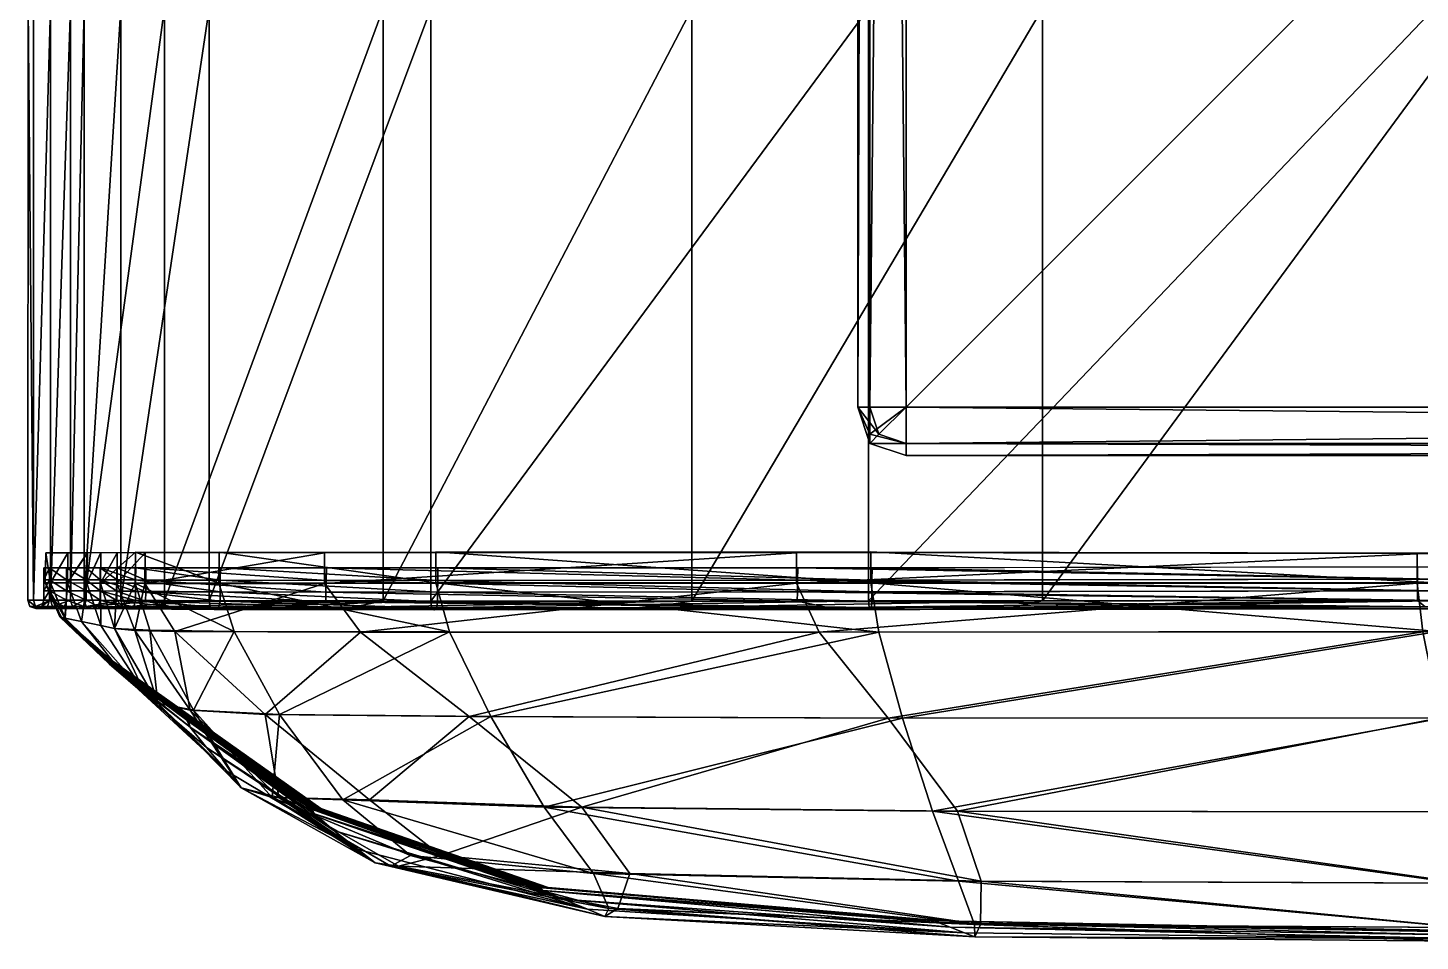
# Model space of a CAD drawing. Header units: centimetres. Extents: x -892 to 892, y -420 to 420.
# Drawn here: x -892.4 to -834.5, y -420.2 to -382.2 of the extents above; entities that cross this region are included whole.
import ezdxf

# ---------------------------------------------------------------- set-up
doc = ezdxf.new("R2010")
doc.units = ezdxf.units.CM
doc.layers.add('fabric', color=7, linetype='Continuous', true_color=0xe158c7)
doc.layers.add('wood', color=7, linetype='Continuous', true_color=0xe158c7)

msp = doc.modelspace()

# ---------------------------------------------------------------- meshes
at = {"layer": 'fabric', "color": 213, "true_color": 0xe158c7}
mesh = msp.add_polyface(dxfattribs=at)
corners = [(-884.841, -308.254, 87.343), (-875.624, -308.267, 96.431), (-875.623, -381.444, 96.43), (-884.84, -381.43, 87.343), (-888.5, -381.408, 75.803), (-888.501, -308.235, 75.803), (-890.024, -381.401, 67.781), (-890.024, -308.228, 67.78), (-890.601, -381.401, 52.861), (-890.601, -308.228, 52.768), (-891.423, -381.401, 20.629), (-891.423, -308.228, 20.256), (-892.129, -381.401, -24.636), (-892.119, -308.228, -25.196), (-884.84, -406.055, 87.343), (-888.5, -406.032, 75.803), (-890.024, -406.025, 67.781), (-890.601, -406.025, 52.892), (-891.424, -406.025, 20.753), (-892.132, -406.025, -24.449), (-877.61, -381.43, -379.198), (-886.693, -381.409, -370.319), (-886.693, -406.033, -370.319), (-890.024, -381.401, -354.366), (-890.024, -406.025, -354.366), (-890.601, -381.401, -329.553), (-890.601, -406.025, -329.584), (-891.423, -381.401, -294.092), (-891.423, -406.025, -294.216), (-892.129, -381.401, -248.971), (-892.132, -406.025, -249.155), (-892.315, -308.225, -194.814), (-892.355, -381.4, -195.175), (-892.288, -308.224, -136.99), (-892.348, -381.4, -136.977), (-892.368, -406.025, -195.295), (-892.368, -406.025, -78.524), (-892.368, -406.025, -136.973), (-892.355, -381.4, -78.651), (-877.61, -308.255, -379.199), (-886.693, -308.235, -370.319), (-890.601, -308.229, -329.461), (-890.024, -308.229, -354.366), (-892.119, -308.228, -248.419), (-891.423, -308.229, -293.723), (-892.315, -308.225, -79.031)]
mesh.append_faces([[corners[k] for k in face] for face in [(0, 1, 2), (2, 3, 0), (3, 4, 5), (4, 6, 7), (6, 8, 9), (8, 10, 11), (10, 12, 13), (14, 3, 2), (15, 4, 3), (16, 6, 4), (17, 8, 6), (18, 10, 8), (19, 12, 10), (20, 21, 22), (21, 23, 24), (23, 25, 26), (25, 27, 28), (27, 29, 30), (31, 32, 29), (33, 34, 32), (30, 29, 32), (35, 32, 34), (36, 37, 34), (34, 38, 36), (38, 12, 19), (20, 39, 40), (40, 21, 20), (41, 25, 23), (42, 23, 21), (43, 29, 27), (44, 27, 25), (13, 12, 38), (45, 38, 34)]], dxfattribs={"vtx2": -1, "color": 213})
mesh = msp.add_polyface(dxfattribs=at)
corners = [(-833.886, -381.396, 92.345), (-857.43, -381.43, 97.092), (-857.431, -308.254, 97.093), (-875.624, -308.267, 96.431), (-875.623, -381.444, 96.43), (-833.852, -405.154, 91.771), (-833.85, -404.634, 91.748), (-857.287, -404.675, 96.37), (-833.865, -405.302, 91.735), (-833.865, -404.053, 91.726), (-808.617, -404.179, 84.697), (-875.623, -406.07, 96.429), (-884.84, -406.055, 87.343), (-857.43, -406.055, 97.092), (-833.886, -406.02, 92.358), (-808.617, -381.351, 85.206), (-833.886, -308.224, 92.344), (-860.379, -404.675, -381.875), (-834.624, -404.635, -380.623), (-834.625, -405.154, -380.645), (-808.617, -404.512, -380.522), (-808.617, -405.068, -380.6), (-834.636, -404.09, -380.579), (-860.43, -404.052, -381.879), (-860.433, -405.318, -381.896), (-880.038, -404.052, -382.033), (-880.045, -405.326, -382.046), (-808.617, -404.201, -380.486), (-834.637, -405.321, -380.597), (-877.61, -406.055, -379.198), (-864.777, -406.07, -382.715), (-864.778, -381.445, -382.715), (-877.61, -381.43, -379.198), (-850.2, -406.055, -382.583), (-832.079, -406.02, -381.218), (-832.079, -381.396, -381.206), (-850.2, -381.43, -382.583), (-808.617, -381.352, -380.989), (-884.422, -404.021, 86.728), (-875.411, -404.017, 95.761), (-875.412, -405.308, 95.763), (-857.344, -404.013, 96.421), (-857.344, -405.299, 96.426), (-877.61, -308.255, -379.199), (-864.778, -308.268, -382.716), (-850.2, -308.255, -382.584), (-832.079, -308.224, -381.205)]
mesh.append_faces([[corners[k] for k in face] for face in [(0, 1, 2), (3, 2, 1), (1, 4, 3), (5, 6, 7), (8, 9, 10), (4, 11, 12), (13, 1, 0), (0, 14, 13), (1, 13, 11), (11, 4, 1), (15, 0, 16), (14, 0, 15), (17, 18, 19), (18, 20, 21), (22, 23, 24), (23, 25, 26), (27, 22, 28), (29, 30, 31), (31, 32, 29), (33, 34, 35), (35, 36, 33), (30, 33, 36), (36, 31, 30), (37, 35, 34), (38, 39, 40), (39, 41, 42), (41, 9, 8), (43, 32, 31), (31, 44, 43), (36, 45, 44), (44, 31, 36), (45, 36, 35), (46, 35, 37)]], dxfattribs={"vtx2": -1, "color": 213})
mesh = msp.add_polyface(dxfattribs=at)
corners = [(-891.42, -405.301, -17.38), (-891.394, -404.052, -17.401), (-890.701, -404.052, 20.428), (-890.724, -405.307, 20.434), (-889.898, -404.049, 52.473), (-889.919, -405.312, 52.478), (-889.34, -404.039, 67.296), (-889.355, -405.311, 67.299), (-887.893, -404.028, 75.259), (-884.84, -381.43, 87.343), (-884.84, -406.055, 87.343), (-888.5, -406.032, 75.803), (-888.5, -381.408, 75.803), (-890.024, -406.025, 67.781), (-890.024, -381.401, 67.781), (-890.601, -406.025, 52.892), (-890.601, -381.401, 52.861), (-891.424, -406.025, 20.753), (-891.423, -381.401, 20.629), (-892.132, -406.025, -24.449), (-880.038, -404.052, -382.033), (-887.498, -404.052, -378.688), (-887.511, -405.326, -378.694), (-888.65, -404.053, -370.009), (-888.668, -405.322, -370.008), (-889.896, -404.053, -329.445), (-890.701, -404.053, -294.177), (-890.724, -405.307, -294.174), (-891.394, -404.053, -253.539), (-891.42, -405.301, -253.517), (-889.331, -404.053, -354.159), (-889.351, -405.318, -354.155), (-889.917, -405.314, -329.442), (-886.693, -406.033, -370.319), (-877.61, -406.055, -379.198), (-877.61, -381.43, -379.198), (-890.024, -406.025, -354.366), (-886.693, -381.409, -370.319), (-890.601, -406.025, -329.584), (-890.024, -381.401, -354.366), (-891.423, -406.025, -294.216), (-890.601, -381.401, -329.553), (-892.132, -406.025, -249.155), (-891.423, -381.401, -294.092), (-892.355, -381.4, -195.175), (-892.368, -406.025, -195.295), (-892.348, -381.4, -136.977), (-892.368, -406.025, -136.973), (-892.368, -406.025, -78.524), (-892.355, -381.4, -78.651), (-891.625, -404.053, -212.718), (-891.651, -405.299, -212.638), (-891.625, -404.053, -177.744), (-891.625, -404.053, -134.46), (-891.625, -404.053, -108.208), (-891.651, -405.299, -108.038), (-891.625, -404.052, -78.908), (-891.651, -405.299, -78.792), (-891.625, -404.053, -154.649), (-891.651, -405.299, -154.458), (-891.651, -405.299, -134.258), (-884.422, -404.021, 86.728), (-884.426, -405.31, 86.729), (-891.625, -404.052, -49.576), (-891.651, -405.299, -49.514)]
mesh.append_faces([[corners[k] for k in face] for face in [(0, 1, 2), (3, 2, 4), (5, 4, 6), (7, 6, 8), (9, 10, 11), (12, 11, 13), (14, 13, 15), (16, 15, 17), (18, 17, 19), (20, 21, 22), (21, 23, 24), (25, 26, 27), (26, 28, 29), (23, 30, 31), (30, 25, 32), (33, 34, 35), (36, 33, 37), (38, 36, 39), (40, 38, 41), (42, 40, 43), (44, 45, 42), (46, 47, 45), (19, 48, 49), (29, 28, 50), (51, 50, 52), (53, 54, 55), (54, 56, 57), (52, 58, 59), (58, 53, 60), (8, 61, 62), (56, 63, 64), (63, 1, 0)]], dxfattribs={"vtx2": -1, "color": 213})
mesh = msp.add_polyface(dxfattribs=at)
corners = [(-891.472, -404.675, -24.661), (-891.472, -405.175, -24.661), (-890.764, -405.175, 20.451), (-891.472, -405.638, -24.661), (-890.764, -405.637, 20.451), (-890.764, -405.175, -294.175), (-891.472, -405.175, -249.204), (-891.472, -404.675, -249.204), (-890.764, -404.675, -294.175), (-890.764, -405.638, -294.175), (-891.472, -405.638, -249.204), (-891.708, -406.025, -137.103), (-891.708, -405.638, -137.103), (-891.708, -405.638, -195.394), (-891.708, -405.175, -195.394), (-891.708, -404.675, -195.394), (-891.708, -405.175, -137.103), (-891.708, -404.675, -137.103), (-891.708, -405.638, -78.685), (-891.708, -406.025, -78.685), (-891.708, -405.175, -78.685), (-891.708, -404.675, -78.685), (-891.625, -404.053, -212.718), (-891.651, -405.299, -212.638), (-891.42, -405.301, -253.517), (-891.625, -404.053, -177.744), (-891.651, -405.299, -177.598), (-891.651, -405.299, -108.038), (-891.651, -405.299, -134.258), (-891.625, -404.053, -134.46), (-891.651, -405.299, -78.792), (-891.625, -404.053, -108.208), (-891.651, -405.299, -154.458), (-891.625, -404.053, -154.649), (-891.651, -405.299, -49.514), (-891.625, -404.052, -78.908), (-891.42, -405.301, -17.38), (-891.625, -404.052, -49.576)]
mesh.append_faces([[corners[k] for k in face] for face in [(0, 1, 2), (1, 3, 4), (5, 6, 7), (7, 8, 5), (6, 5, 9), (9, 10, 6), (11, 12, 13), (14, 15, 7), (7, 6, 14), (13, 14, 6), (6, 10, 13), (14, 13, 12), (12, 16, 14), (15, 14, 16), (16, 17, 15), (3, 18, 19), (18, 12, 11), (20, 16, 12), (12, 18, 20), (1, 20, 18), (18, 3, 1), (20, 1, 0), (0, 21, 20), (16, 20, 21), (21, 17, 16), (22, 23, 24), (25, 26, 23), (27, 28, 29), (30, 27, 31), (32, 26, 25), (28, 32, 33), (34, 30, 35), (36, 34, 37)]], dxfattribs={"vtx2": -1, "color": 213})
mesh = msp.add_polyface(dxfattribs=at)
corners = [(-890.764, -405.175, 20.451), (-890.764, -404.675, 20.451), (-891.472, -404.675, -24.661), (-890.764, -405.637, 20.451), (-891.472, -405.175, -24.661), (-889.941, -405.637, 52.494), (-889.941, -405.175, 52.494), (-889.941, -404.675, 52.494), (-890.825, -406.768, -17.618), (-891.42, -405.301, -17.38), (-890.724, -405.307, 20.434), (-890.701, -404.052, 20.428), (-889.898, -404.049, 52.473), (-889.919, -405.312, 52.478), (-890.136, -406.912, 19.948), (-890.024, -406.025, 67.781), (-889.941, -406.287, 67.723), (-890.519, -406.287, 52.843), (-890.601, -406.025, 52.892), (-891.341, -406.288, 20.715), (-890.764, -406.025, 20.451), (-891.472, -405.638, -24.661), (-890.846, -406.288, 20.489), (-890.024, -406.287, 52.544), (-889.942, -406.025, 52.494), (-889.364, -406.025, 67.314), (-889.447, -406.287, 67.373), (-889.941, -405.175, -329.449), (-890.764, -405.175, -294.175), (-890.764, -404.675, -294.175), (-889.941, -404.675, -329.449), (-889.941, -405.638, -329.449), (-890.764, -405.638, -294.175), (-889.364, -405.175, -354.166), (-890.724, -405.307, -294.174), (-891.42, -405.301, -253.517), (-890.823, -406.768, -253.493), (-889.917, -405.314, -329.442), (-890.136, -406.913, -293.923), (-889.896, -404.053, -329.445), (-890.701, -404.053, -294.177), (-890.024, -406.025, -354.366), (-890.601, -406.025, -329.584), (-890.519, -406.288, -329.567), (-889.941, -406.025, -329.449), (-890.764, -406.025, -294.175), (-890.024, -406.288, -329.466)]
mesh.append_faces([[corners[k] for k in face] for face in [(0, 1, 2), (3, 0, 4), (0, 3, 5), (5, 6, 0), (1, 0, 6), (6, 7, 1), (8, 9, 10), (11, 10, 9), (12, 13, 10), (14, 10, 13), (15, 16, 17), (17, 18, 15), (18, 17, 19), (20, 3, 21), (20, 22, 23), (23, 24, 20), (3, 20, 24), (24, 5, 3), (5, 24, 25), (24, 23, 26), (27, 28, 29), (29, 30, 27), (28, 27, 31), (31, 32, 28), (33, 27, 30), (34, 35, 36), (37, 34, 38), (34, 37, 39), (35, 34, 40), (41, 42, 43), (44, 45, 32), (32, 31, 44), (45, 44, 46)]], dxfattribs={"vtx2": -1, "color": 213})
mesh = msp.add_polyface(dxfattribs=at)
corners = [(-889.364, -405.175, 67.314), (-889.364, -404.675, 67.314), (-889.941, -404.675, 52.494), (-889.941, -405.175, 52.494), (-889.364, -405.637, 67.314), (-889.941, -405.637, 52.494), (-887.891, -405.647, 75.259), (-887.889, -405.18, 75.257), (-889.33, -407.08, 51.851), (-889.919, -405.312, 52.478), (-889.355, -405.311, 67.299), (-889.34, -404.039, 67.296), (-887.893, -404.028, 75.259), (-887.902, -405.31, 75.262), (-888.765, -407.196, 66.884), (-889.941, -406.287, 67.723), (-890.024, -406.025, 67.781), (-888.5, -406.032, 75.803), (-889.364, -406.025, 67.314), (-889.447, -406.287, 67.373), (-889.942, -406.025, 52.494), (-887.967, -406.298, 75.328), (-887.891, -406.036, 75.26), (-889.941, -404.675, -329.449), (-889.364, -404.675, -354.166), (-889.364, -405.175, -354.166), (-888.662, -405.181, -370.008), (-888.661, -404.675, -370.006), (-888.664, -405.647, -370.01), (-889.364, -405.638, -354.166), (-889.941, -405.175, -329.449), (-889.941, -405.638, -329.449), (-889.351, -405.318, -354.155), (-889.917, -405.314, -329.442), (-889.33, -407.081, -328.919), (-888.668, -405.322, -370.008), (-888.764, -407.198, -353.442), (-888.65, -404.053, -370.009), (-889.331, -404.053, -354.159), (-886.693, -406.033, -370.319), (-890.024, -406.025, -354.366), (-889.941, -406.288, -354.342), (-889.364, -406.025, -354.166), (-889.941, -406.025, -329.449), (-888.664, -406.036, -370.011), (-888.418, -406.298, -370.049), (-889.447, -406.288, -354.191)]
mesh.append_faces([[corners[k] for k in face] for face in [(0, 1, 2), (2, 3, 0), (4, 0, 3), (3, 5, 4), (0, 4, 6), (1, 0, 7), (8, 9, 10), (11, 10, 9), (12, 13, 10), (14, 10, 13), (15, 16, 17), (18, 4, 5), (19, 18, 20), (21, 22, 18), (4, 18, 22), (23, 24, 25), (26, 25, 24), (24, 27, 26), (25, 26, 28), (28, 29, 25), (30, 25, 29), (29, 31, 30), (32, 33, 34), (35, 32, 36), (32, 35, 37), (33, 32, 38), (39, 40, 41), (42, 43, 31), (31, 29, 42), (44, 42, 29), (29, 28, 44), (42, 44, 45), (43, 42, 46)]], dxfattribs={"vtx2": -1, "color": 213})
mesh = msp.add_polyface(dxfattribs=at)
corners = [(-884.374, -405.197, 86.669), (-884.367, -404.675, 86.658), (-887.887, -404.675, 75.254), (-887.889, -405.18, 75.257), (-884.38, -405.675, 86.677), (-887.891, -405.647, 75.259), (-889.364, -405.175, 67.314), (-889.364, -404.675, 67.314), (-888.424, -406.295, 75.735), (-888.5, -406.032, 75.803), (-884.84, -406.055, 87.343), (-884.382, -406.068, 86.68), (-887.891, -406.036, 75.26), (-884.439, -406.329, 86.763), (-889.364, -405.637, 67.314), (-887.467, -405.197, -378.661), (-888.662, -405.181, -370.008), (-888.661, -404.675, -370.006), (-887.459, -404.675, -378.653), (-879.976, -405.208, -381.995), (-879.964, -404.675, -381.983), (-879.984, -405.695, -382.005), (-887.472, -405.676, -378.667), (-888.664, -405.647, -370.01), (-887.511, -405.326, -378.694), (-888.668, -405.322, -370.008), (-887.917, -407.276, -369.152), (-880.045, -405.326, -382.046), (-886.266, -407.324, -377.712), (-880.038, -404.052, -382.033), (-887.498, -404.052, -378.688), (-877.61, -406.055, -379.198), (-886.693, -406.033, -370.319), (-886.939, -406.296, -370.281), (-887.474, -406.069, -378.67), (-888.664, -406.036, -370.011), (-879.987, -406.091, -382.008), (-878.086, -406.35, -382.097), (-886.241, -406.33, -378.736), (-887.902, -405.31, 75.262), (-884.426, -405.31, 86.729), (-883.798, -407.319, 86.015), (-887.893, -404.028, 75.259)]
mesh.append_faces([[corners[k] for k in face] for face in [(0, 1, 2), (2, 3, 0), (4, 0, 3), (3, 5, 4), (5, 3, 6), (3, 2, 7), (8, 9, 10), (11, 4, 5), (5, 12, 11), (13, 11, 12), (12, 5, 14), (15, 16, 17), (17, 18, 15), (19, 15, 18), (18, 20, 19), (15, 19, 21), (21, 22, 15), (16, 15, 22), (22, 23, 16), (24, 25, 26), (27, 24, 28), (24, 27, 29), (25, 24, 30), (31, 32, 33), (34, 35, 23), (23, 22, 34), (36, 34, 22), (22, 21, 36), (34, 36, 37), (35, 34, 38), (39, 40, 41), (40, 39, 42)]], dxfattribs={"vtx2": -1, "color": 213})
mesh = msp.add_polyface(dxfattribs=at)
corners = [(-857.294, -405.197, 96.382), (-857.287, -404.675, 96.37), (-875.326, -404.675, 95.653), (-875.337, -405.207, 95.67), (-857.3, -405.675, 96.39), (-875.345, -405.694, 95.683), (-884.374, -405.197, 86.669), (-884.38, -405.675, 86.677), (-884.367, -404.675, 86.658), (-884.783, -406.319, 87.26), (-884.84, -406.055, 87.343), (-875.623, -406.07, 96.429), (-875.589, -406.335, 96.337), (-857.43, -406.055, 97.092), (-875.382, -406.35, 95.78), (-875.348, -406.09, 95.687), (-884.382, -406.068, 86.68), (-857.302, -406.068, 96.393), (-857.318, -406.329, 96.481), (-860.387, -405.197, -381.883), (-879.976, -405.208, -381.995), (-879.964, -404.675, -381.983), (-860.379, -404.675, -381.875), (-834.627, -405.634, -380.656), (-860.392, -405.676, -381.889), (-879.984, -405.695, -382.005), (-860.433, -405.318, -381.896), (-880.045, -405.326, -382.046), (-878.544, -407.348, -380.98), (-860.43, -404.052, -381.879), (-864.777, -406.07, -382.715), (-877.61, -406.055, -379.198), (-878.843, -406.319, -379.132), (-850.2, -406.055, -382.583), (-866.679, -406.335, -382.627), (-860.394, -406.069, -381.892), (-879.987, -406.091, -382.008), (-834.627, -406.034, -380.648), (-859.12, -406.33, -381.978), (-884.426, -405.31, 86.729), (-875.412, -405.308, 95.763), (-874.841, -407.343, 94.574), (-884.422, -404.021, 86.728), (-857.344, -405.299, 96.426), (-857.013, -407.347, 95.181), (-875.411, -404.017, 95.761)]
mesh.append_faces([[corners[k] for k in face] for face in [(0, 1, 2), (2, 3, 0), (4, 0, 3), (3, 5, 4), (6, 7, 5), (5, 3, 6), (8, 6, 3), (3, 2, 8), (9, 10, 11), (12, 11, 13), (14, 15, 16), (7, 16, 15), (15, 5, 7), (17, 4, 5), (5, 15, 17), (18, 17, 15), (19, 20, 21), (21, 22, 19), (23, 24, 19), (20, 19, 24), (24, 25, 20), (26, 27, 28), (27, 26, 29), (30, 31, 32), (33, 30, 34), (35, 36, 25), (25, 24, 35), (37, 35, 24), (36, 35, 38), (39, 40, 41), (40, 39, 42), (40, 43, 44), (43, 40, 45)]], dxfattribs={"vtx2": -1, "color": 213})
mesh = msp.add_polyface(dxfattribs=at)
corners = [(-857.294, -405.197, 96.382), (-857.3, -405.675, 96.39), (-833.854, -405.633, 91.783), (-833.852, -405.154, 91.771), (-857.287, -404.675, 96.37), (-833.85, -404.634, 91.748), (-808.617, -405.068, 84.805), (-808.617, -405.583, 84.847), (-833.782, -407.331, 90.609), (-833.865, -405.302, 91.735), (-808.617, -405.341, 84.707), (-808.617, -404.179, 84.697), (-857.414, -406.319, 97.005), (-857.43, -406.055, 97.092), (-833.886, -406.02, 92.358), (-833.858, -406.301, 91.839), (-833.854, -406.034, 91.775), (-857.302, -406.068, 96.393), (-808.617, -406.017, 84.811), (-808.617, -406.302, 84.828), (-808.617, -405.974, 85.256), (-808.617, -406.247, 85.236), (-833.882, -406.285, 92.294), (-834.625, -405.154, -380.645), (-860.387, -405.197, -381.883), (-860.379, -404.675, -381.875), (-834.627, -405.634, -380.656), (-808.617, -405.068, -380.6), (-834.624, -404.635, -380.623), (-808.617, -405.584, -380.64), (-834.637, -405.321, -380.597), (-860.433, -405.318, -381.896), (-859.481, -407.353, -380.817), (-834.636, -404.09, -380.579), (-808.617, -405.353, -380.501), (-834.399, -407.336, -379.539), (-808.617, -404.201, -380.486), (-832.079, -406.02, -381.218), (-850.2, -406.055, -382.583), (-851.474, -406.319, -382.497), (-860.392, -405.676, -381.889), (-834.627, -406.034, -380.648), (-860.394, -406.069, -381.892), (-834.309, -406.302, -380.711), (-808.617, -406.018, -380.606), (-808.617, -406.302, -380.623), (-808.617, -405.974, -381.036), (-832.397, -406.286, -381.156), (-857.344, -405.299, 96.426), (-857.344, -404.013, 96.421)]
mesh.append_faces([[corners[k] for k in face] for face in [(0, 1, 2), (2, 3, 0), (4, 0, 3), (5, 3, 6), (3, 2, 7), (8, 9, 10), (11, 10, 9), (12, 13, 14), (15, 16, 17), (1, 17, 16), (16, 2, 1), (2, 16, 18), (19, 18, 16), (20, 21, 22), (22, 14, 20), (23, 24, 25), (24, 23, 26), (27, 23, 28), (23, 27, 29), (29, 26, 23), (30, 31, 32), (31, 30, 33), (34, 30, 35), (30, 34, 36), (37, 38, 39), (40, 26, 41), (42, 41, 43), (44, 41, 26), (26, 29, 44), (41, 44, 45), (46, 37, 47), (48, 9, 8), (9, 48, 49)]], dxfattribs={"vtx2": -1, "color": 213})
mesh = msp.add_polyface(dxfattribs=at)
corners = [(-891.341, -406.288, 20.715), (-891.424, -406.025, 20.753), (-890.601, -406.025, 52.892), (-892.05, -406.288, -24.475), (-892.132, -406.025, -24.449), (-891.472, -405.638, -24.661), (-891.472, -406.025, -24.66), (-890.764, -406.025, 20.451), (-890.846, -406.288, 20.489), (-891.555, -406.288, -24.634), (-891.423, -406.025, -294.216), (-892.132, -406.025, -249.155), (-892.05, -406.288, -249.161), (-890.601, -406.025, -329.584), (-891.341, -406.288, -294.211), (-890.764, -406.025, -294.175), (-891.472, -406.025, -249.204), (-891.472, -405.638, -249.204), (-890.764, -405.638, -294.175), (-890.846, -406.288, -294.181), (-892.368, -406.025, -195.295), (-892.286, -406.288, -195.308), (-892.368, -406.025, -136.973), (-891.708, -406.025, -195.394), (-891.708, -405.638, -195.394), (-891.791, -406.288, -195.382), (-891.791, -406.288, -137.087), (-891.708, -406.025, -137.103), (-892.368, -406.025, -78.524), (-892.286, -406.288, -78.544), (-891.708, -406.025, -78.685), (-891.791, -406.288, -78.665), (-891.708, -405.638, -78.685), (-890.823, -406.768, -253.493), (-891.42, -405.301, -253.517), (-891.651, -405.299, -212.638), (-891.031, -406.72, -212.671), (-891.651, -405.299, -177.598), (-891.651, -405.299, -108.038), (-891.651, -405.299, -78.792), (-891.019, -406.72, -78.869), (-891.651, -405.299, -134.258), (-890.997, -406.72, -108.069), (-891.651, -405.299, -154.458), (-890.984, -406.72, -134.257), (-890.989, -406.72, -154.453), (-891.651, -405.299, -49.514), (-891.42, -405.301, -17.38), (-890.825, -406.768, -17.618), (-891.04, -406.72, -49.638)]
mesh.append_faces([[corners[k] for k in face] for face in [(0, 1, 2), (1, 0, 3), (3, 4, 1), (5, 6, 7), (8, 7, 6), (6, 9, 8), (10, 11, 12), (13, 10, 14), (15, 16, 17), (17, 18, 15), (16, 15, 19), (12, 11, 20), (21, 20, 22), (23, 24, 17), (17, 16, 23), (25, 23, 16), (26, 27, 23), (24, 23, 27), (28, 4, 3), (22, 28, 29), (30, 27, 26), (6, 30, 31), (30, 6, 5), (27, 30, 32), (33, 34, 35), (36, 35, 37), (38, 39, 40), (41, 38, 42), (43, 41, 44), (37, 43, 45), (46, 47, 48), (39, 46, 49)]], dxfattribs={"vtx2": -1, "color": 213})
mesh = msp.add_polyface(dxfattribs=at)
corners = [(-890.271, -406.375, 52.694), (-890.519, -406.287, 52.843), (-889.941, -406.287, 67.723), (-891.094, -406.375, 20.602), (-891.341, -406.288, 20.715), (-890.846, -406.288, 20.489), (-890.024, -406.287, 52.544), (-891.555, -406.288, -24.634), (-890.724, -405.307, 20.434), (-890.136, -406.912, 19.948), (-890.825, -406.768, -17.618), (-889.941, -406.288, -354.342), (-890.519, -406.288, -329.567), (-890.271, -406.375, -329.517), (-891.094, -406.375, -294.196), (-891.341, -406.288, -294.211), (-891.555, -406.288, -249.198), (-890.846, -406.288, -294.181), (-890.024, -406.288, -329.466), (-890.823, -406.768, -253.493), (-890.136, -406.913, -293.923), (-890.724, -405.307, -294.174), (-890.024, -406.025, -354.366), (-890.601, -406.025, -329.584), (-890.764, -406.025, -294.175), (-888.981, -408.673, -253.466), (-891.031, -406.72, -212.671), (-889.12, -408.489, -212.932), (-891.006, -406.72, -177.608), (-891.651, -405.299, -212.638), (-891.651, -405.299, -177.598), (-891.019, -406.72, -78.869), (-890.997, -406.72, -108.069), (-891.651, -405.299, -108.038), (-890.984, -406.72, -134.257), (-891.651, -405.299, -134.258), (-888.983, -408.489, -108.5), (-889.069, -408.489, -79.332), (-890.989, -406.72, -154.453), (-888.948, -408.489, -154.82), (-888.931, -408.489, -134.657), (-891.651, -405.299, -154.458), (-891.04, -406.72, -49.638), (-891.651, -405.299, -49.514), (-891.651, -405.299, -78.792), (-889.155, -408.489, -50.132), (-888.99, -408.672, -18.374)]
mesh.append_faces([[corners[k] for k in face] for face in [(0, 1, 2), (3, 4, 1), (1, 0, 3), (5, 3, 0), (0, 6, 5), (3, 5, 7), (8, 9, 10), (11, 12, 13), (14, 13, 12), (12, 15, 14), (16, 17, 14), (13, 14, 17), (17, 18, 13), (19, 20, 21), (12, 11, 22), (15, 12, 23), (18, 17, 24), (25, 19, 26), (27, 26, 28), (29, 26, 19), (30, 28, 26), (31, 32, 33), (32, 34, 35), (34, 32, 36), (32, 31, 37), (28, 38, 39), (38, 34, 40), (34, 38, 41), (38, 28, 30), (10, 42, 43), (42, 31, 44), (31, 42, 45), (42, 10, 46)]], dxfattribs={"vtx2": -1, "color": 213})
mesh = msp.add_polyface(dxfattribs=at)
corners = [(-887.967, -406.298, 75.328), (-888.196, -406.384, 75.531), (-884.611, -406.412, 87.012), (-888.424, -406.295, 75.735), (-884.783, -406.319, 87.26), (-889.694, -406.375, 67.548), (-889.941, -406.287, 67.723), (-889.447, -406.287, 67.373), (-890.024, -406.287, 52.544), (-890.271, -406.375, 52.694), (-890.825, -406.768, -17.618), (-890.136, -406.912, 19.948), (-888.323, -409.221, 18.475), (-889.919, -405.312, 52.478), (-889.33, -407.08, 51.851), (-889.355, -405.311, 67.299), (-888.765, -407.196, 66.884), (-887.902, -405.31, 75.262), (-887.301, -407.272, 74.965), (-888.5, -406.032, 75.803), (-889.364, -406.025, 67.314), (-889.694, -406.375, -354.266), (-887.679, -406.385, -370.165), (-886.939, -406.296, -370.281), (-889.941, -406.288, -354.342), (-890.271, -406.375, -329.517), (-890.024, -406.288, -329.466), (-889.447, -406.288, -354.191), (-888.418, -406.298, -370.049), (-888.323, -409.222, -293.174), (-890.136, -406.913, -293.923), (-890.823, -406.768, -253.493), (-887.917, -407.276, -369.152), (-886.266, -407.324, -377.712), (-887.511, -405.326, -378.694), (-889.33, -407.081, -328.919), (-889.917, -405.314, -329.442), (-888.764, -407.198, -353.442), (-889.351, -405.318, -354.155), (-888.668, -405.322, -370.008), (-886.693, -406.033, -370.319), (-886.241, -406.33, -378.736), (-888.664, -406.036, -370.011), (-889.364, -406.025, -354.166), (-889.941, -406.025, -329.449), (-888.983, -408.489, -108.5), (-888.931, -408.489, -134.657), (-890.984, -406.72, -134.257), (-888.948, -408.489, -154.82), (-890.989, -406.72, -154.453)]
mesh.append_faces([[corners[k] for k in face] for face in [(0, 1, 2), (1, 3, 4), (5, 6, 3), (3, 1, 5), (7, 5, 1), (1, 0, 7), (5, 7, 8), (8, 9, 5), (6, 5, 9), (10, 11, 12), (13, 14, 11), (15, 16, 14), (17, 18, 16), (19, 3, 6), (20, 7, 0), (21, 22, 23), (23, 24, 21), (25, 21, 24), (21, 25, 26), (26, 27, 21), (22, 21, 27), (27, 28, 22), (29, 30, 31), (32, 33, 34), (30, 35, 36), (35, 37, 38), (37, 32, 39), (24, 23, 40), (41, 28, 42), (28, 27, 43), (27, 26, 44), (45, 46, 47), (46, 48, 49)]], dxfattribs={"vtx2": -1, "color": 213})
mesh = msp.add_polyface(dxfattribs=at)
corners = [(-884.611, -406.412, 87.012), (-884.783, -406.319, 87.26), (-875.589, -406.335, 96.337), (-884.439, -406.329, 86.763), (-875.486, -406.43, 96.059), (-887.967, -406.298, 75.328), (-888.196, -406.384, 75.531), (-883.798, -407.319, 86.015), (-881.905, -410.768, 83.873), (-885.479, -410.598, 74.071), (-887.301, -407.272, 74.965), (-888.323, -409.221, 18.475), (-887.525, -409.858, 49.961), (-884.098, -413.131, 46.954), (-884.944, -412.144, 16.124), (-885.635, -411.292, -19.665), (-888.99, -408.672, -18.374), (-886.964, -410.306, 65.63), (-884.84, -406.055, 87.343), (-888.424, -406.295, 75.735), (-887.891, -406.036, 75.26), (-884.382, -406.068, 86.68), (-875.382, -406.35, 95.78), (-887.679, -406.385, -370.165), (-882.542, -406.412, -378.934), (-878.843, -406.319, -379.132), (-886.939, -406.296, -370.281), (-888.418, -406.298, -370.049), (-886.241, -406.33, -378.736), (-878.544, -407.348, -380.98), (-886.266, -407.324, -377.712), (-882.506, -410.769, -374.755), (-885.629, -410.598, -366.59), (-887.917, -407.276, -369.152), (-888.981, -408.673, -253.466), (-885.619, -411.293, -253.505), (-884.943, -412.144, -292.159), (-888.323, -409.222, -293.174), (-884.098, -413.132, -325.158), (-887.525, -409.859, -327.356), (-880.045, -405.326, -382.046), (-886.964, -410.306, -351.309), (-878.086, -406.35, -382.097), (-887.474, -406.069, -378.67), (-889.016, -408.489, -177.931), (-885.522, -411.008, -178.535), (-885.703, -411.009, -213.416), (-885.614, -411.008, -80.182), (-885.464, -411.008, -109.299), (-888.983, -408.489, -108.5), (-885.374, -411.008, -135.402), (-888.931, -408.489, -134.657), (-885.403, -411.008, -155.506), (-888.948, -408.489, -154.82), (-887.902, -405.31, 75.262)]
mesh.append_faces([[corners[k] for k in face] for face in [(0, 1, 2), (3, 0, 4), (0, 3, 5), (1, 0, 6), (7, 8, 9), (9, 10, 7), (11, 12, 13), (13, 14, 11), (14, 15, 16), (13, 12, 17), (10, 9, 17), (18, 1, 19), (20, 5, 3), (21, 3, 22), (23, 24, 25), (25, 26, 23), (24, 23, 27), (27, 28, 24), (29, 30, 31), (32, 31, 30), (30, 33, 32), (34, 35, 36), (37, 36, 38), (38, 39, 37), (30, 29, 40), (41, 39, 38), (42, 28, 43), (44, 45, 46), (47, 48, 49), (48, 50, 51), (50, 52, 53), (52, 45, 44), (7, 10, 54)]], dxfattribs={"vtx2": -1, "color": 213})
mesh = msp.add_polyface(dxfattribs=at)
corners = [(-875.589, -406.335, 96.337), (-875.486, -406.43, 96.059), (-884.611, -406.412, 87.012), (-875.382, -406.35, 95.78), (-884.439, -406.329, 86.763), (-881.905, -410.768, 83.873), (-883.798, -407.319, 86.015), (-874.841, -407.343, 94.574), (-873.125, -410.862, 91.005), (-879.282, -414.319, 80.732), (-870.914, -414.622, 85.164), (-882.215, -414.221, 72.43), (-876.464, -416.633, 77.021), (-868.857, -417.378, 77.162), (-878.644, -416.381, 42.978), (-879.653, -415.589, 13.002), (-884.944, -412.144, 16.124), (-883.504, -413.825, 63.446), (-877.935, -416.937, 60.242), (-875.623, -406.07, 96.429), (-884.783, -406.319, 87.26), (-882.542, -406.412, -378.934), (-872.382, -406.43, -382.362), (-866.679, -406.335, -382.627), (-878.843, -406.319, -379.132), (-886.241, -406.33, -378.736), (-878.086, -406.35, -382.097), (-882.506, -410.769, -374.755), (-874.026, -410.862, -377.756), (-878.544, -407.348, -380.98), (-881.937, -414.222, -362.984), (-878.172, -414.319, -370.721), (-869.347, -414.622, -372.554), (-875.203, -416.634, -366.508), (-884.943, -412.144, -292.159), (-879.653, -415.59, -291.106), (-878.644, -416.382, -322.729), (-883.504, -413.825, -348.282), (-877.935, -416.938, -344.884), (-886.939, -406.296, -370.281), (-877.61, -406.055, -379.198), (-859.12, -406.33, -381.978), (-879.987, -406.091, -382.008), (-880.226, -414.678, -156.457), (-880.193, -414.678, -136.436), (-870.754, -417.968, -138.27), (-880.362, -414.679, -179.387), (-870.783, -417.968, -158.148), (-884.426, -405.31, 86.729), (-880.296, -414.679, -110.432), (-880.468, -414.679, -81.422), (-870.995, -417.968, -83.656), (-870.844, -417.968, -112.455)]
mesh.append_faces([[corners[k] for k in face] for face in [(0, 1, 2), (1, 3, 4), (5, 6, 7), (7, 8, 5), (9, 5, 8), (8, 10, 9), (5, 9, 11), (11, 9, 12), (9, 10, 13), (14, 15, 16), (17, 18, 14), (18, 17, 11), (19, 0, 20), (21, 22, 23), (23, 24, 21), (22, 21, 25), (25, 26, 22), (27, 28, 29), (30, 31, 27), (28, 27, 31), (31, 32, 28), (33, 31, 30), (32, 31, 33), (34, 35, 36), (30, 37, 38), (36, 38, 37), (39, 24, 40), (41, 26, 42), (43, 44, 45), (46, 43, 47), (7, 6, 48), (49, 50, 51), (44, 49, 52)]], dxfattribs={"vtx2": -1, "color": 213})
mesh = msp.add_polyface(dxfattribs=at)
corners = [(-857.366, -406.412, 96.743), (-857.318, -406.329, 96.481), (-875.382, -406.35, 95.78), (-875.486, -406.43, 96.059), (-857.414, -406.319, 97.005), (-875.589, -406.335, 96.337), (-856.019, -410.923, 91.436), (-854.775, -414.787, 84.537), (-870.914, -414.622, 85.164), (-873.125, -410.862, 91.005), (-857.013, -407.347, 95.181), (-874.841, -407.343, 94.574), (-876.464, -416.633, 77.021), (-868.857, -417.378, 77.162), (-868.23, -418.832, 66.907), (-853.693, -417.704, 73.831), (-853.025, -419.503, 60.991), (-877.288, -417.08, 69.891), (-868.396, -419.162, 55.247), (-857.43, -406.055, 97.092), (-875.348, -406.09, 95.687), (-872.382, -406.43, -382.362), (-855.297, -406.412, -382.238), (-851.474, -406.319, -382.497), (-866.679, -406.335, -382.627), (-878.086, -406.35, -382.097), (-859.12, -406.33, -381.978), (-856.62, -410.923, -377.545), (-874.026, -410.862, -377.756), (-869.347, -414.622, -372.554), (-853.743, -414.788, -371.7), (-859.481, -407.353, -380.817), (-878.544, -407.348, -380.98), (-876.973, -417.081, -359.001), (-867.856, -418.832, -355.526), (-867.36, -417.378, -365.557), (-875.203, -416.634, -366.508), (-852.748, -417.705, -362.905), (-860.433, -405.318, -381.896), (-868.396, -419.162, -341.173), (-878.843, -406.319, -379.132), (-864.777, -406.07, -382.715), (-875.412, -405.308, 95.763), (-870.754, -417.968, -138.27), (-870.844, -417.968, -112.455), (-854.475, -419.344, -115.924), (-870.995, -417.968, -83.656), (-854.561, -419.344, -87.486)]
mesh.append_faces([[corners[k] for k in face] for face in [(0, 1, 2), (2, 3, 0), (4, 0, 3), (3, 5, 4), (6, 7, 8), (8, 9, 6), (10, 6, 9), (9, 11, 10), (12, 13, 14), (15, 13, 8), (8, 7, 15), (13, 15, 16), (17, 14, 18), (19, 4, 5), (20, 2, 1), (21, 22, 23), (23, 24, 21), (22, 21, 25), (25, 26, 22), (27, 28, 29), (29, 30, 27), (28, 27, 31), (31, 32, 28), (33, 34, 35), (36, 35, 29), (37, 30, 29), (29, 35, 37), (32, 31, 38), (39, 34, 33), (40, 24, 41), (10, 11, 42), (43, 44, 45), (44, 46, 47)]], dxfattribs={"vtx2": -1, "color": 213})
mesh = msp.add_polyface(dxfattribs=at)
corners = [(-857.366, -406.412, 96.743), (-857.414, -406.319, 97.005), (-833.882, -406.285, 92.294), (-857.318, -406.329, 96.481), (-833.87, -406.382, 92.066), (-856.019, -410.923, 91.436), (-857.013, -407.347, 95.181), (-833.782, -407.331, 90.609), (-854.775, -414.787, 84.537), (-833.534, -410.916, 87.211), (-832.953, -417.778, 68.008), (-853.693, -417.704, 73.831), (-832.784, -419.63, 53.445), (-853.025, -419.503, 60.991), (-854.044, -419.615, 1.822), (-853.445, -419.851, 29.46), (-832.867, -420.083, 20.766), (-854.539, -419.412, -29.558), (-832.998, -419.93, -5.732), (-833.126, -419.754, -64.372), (-854.647, -419.344, -59.012), (-833.104, -419.754, -92.407), (-854.561, -419.344, -87.486), (-853.024, -420.016, 47.692), (-832.776, -420.191, 39.094), (-857.302, -406.068, 96.393), (-833.858, -406.301, 91.839), (-832.397, -406.286, -381.156), (-851.474, -406.319, -382.497), (-855.297, -406.412, -382.238), (-833.353, -406.383, -380.933), (-859.12, -406.33, -381.978), (-833.684, -410.916, -376.331), (-856.62, -410.923, -377.545), (-853.743, -414.788, -371.7), (-834.399, -407.336, -379.539), (-859.481, -407.353, -380.817), (-852.789, -419.504, -351.344), (-852.748, -417.705, -362.905), (-867.36, -417.378, -365.557), (-832.725, -419.631, -348.16), (-832.717, -417.778, -360.464), (-832.998, -419.93, -289.8), (-854.044, -419.615, -289.606), (-854.531, -419.412, -255.518), (-832.867, -420.084, -316.024), (-853.445, -419.851, -317.591), (-854.612, -419.344, -217.598), (-854.508, -419.344, -183.543), (-833.091, -419.754, -186.954), (-833.117, -419.754, -220.463), (-853.024, -420.017, -337.205), (-832.776, -420.191, -334.412), (-866.679, -406.335, -382.627), (-850.2, -406.055, -382.583), (-834.309, -406.302, -380.711), (-860.394, -406.069, -381.892), (-854.439, -419.344, -161.052), (-854.423, -419.344, -141.416), (-833.07, -419.754, -145.485), (-833.074, -419.754, -164.816), (-857.344, -405.299, 96.426), (-854.475, -419.344, -115.924), (-833.083, -419.754, -120.396)]
mesh.append_faces([[corners[k] for k in face] for face in [(0, 1, 2), (3, 0, 4), (5, 6, 7), (8, 5, 9), (10, 11, 8), (12, 13, 11), (14, 15, 16), (17, 14, 18), (19, 20, 17), (21, 22, 20), (16, 15, 23), (24, 23, 13), (25, 3, 26), (27, 28, 29), (30, 29, 31), (32, 33, 34), (35, 36, 33), (37, 38, 39), (38, 37, 40), (34, 38, 41), (42, 43, 44), (45, 46, 43), (47, 48, 49), (44, 47, 50), (51, 46, 45), (37, 51, 52), (53, 28, 54), (55, 31, 56), (57, 58, 59), (48, 57, 60), (7, 6, 61), (62, 22, 21), (58, 62, 63)]], dxfattribs={"vtx2": -1, "color": 213})
mesh = msp.add_polyface(dxfattribs=at)
corners = [(-833.882, -406.285, 92.294), (-833.87, -406.382, 92.066), (-857.366, -406.412, 96.743), (-833.858, -406.301, 91.839), (-857.318, -406.329, 96.481), (-833.782, -407.331, 90.609), (-833.534, -410.916, 87.211), (-856.019, -410.923, 91.436), (-833.224, -414.813, 80.144), (-854.775, -414.787, 84.537), (-832.953, -417.778, 68.008), (-853.693, -417.704, 73.831), (-832.784, -419.63, 53.445), (-832.867, -420.083, 20.766), (-832.998, -419.93, -5.732), (-854.044, -419.615, 1.822), (-833.105, -419.798, -35.684), (-854.539, -419.412, -29.558), (-833.126, -419.754, -64.372), (-854.647, -419.344, -59.012), (-833.104, -419.754, -92.407), (-853.024, -420.016, 47.692), (-832.776, -420.191, 39.094), (-853.025, -419.503, 60.991), (-833.886, -406.02, 92.358), (-857.414, -406.319, 97.005), (-855.297, -406.412, -382.238), (-833.353, -406.383, -380.933), (-832.397, -406.286, -381.156), (-859.12, -406.33, -381.978), (-834.309, -406.302, -380.711), (-853.743, -414.788, -371.7), (-832.966, -414.814, -370.222), (-833.684, -410.916, -376.331), (-856.62, -410.923, -377.545), (-834.399, -407.336, -379.539), (-832.725, -419.631, -348.16), (-832.717, -417.778, -360.464), (-852.748, -417.705, -362.905), (-854.531, -419.412, -255.518), (-833.102, -419.798, -257.394), (-832.998, -419.93, -289.8), (-854.044, -419.615, -289.606), (-832.867, -420.084, -316.024), (-833.091, -419.754, -186.954), (-833.117, -419.754, -220.463), (-854.612, -419.344, -217.598), (-808.617, -407.292, -379.464), (-859.481, -407.353, -380.817), (-834.637, -405.321, -380.597), (-832.776, -420.191, -334.412), (-853.024, -420.017, -337.205), (-852.789, -419.504, -351.344), (-851.474, -406.319, -382.497), (-832.079, -406.02, -381.218), (-808.617, -406.302, -380.623), (-834.627, -406.034, -380.648), (-833.07, -419.754, -145.485), (-833.074, -419.754, -164.816), (-854.439, -419.344, -161.052), (-854.508, -419.344, -183.543), (-833.083, -419.754, -120.396), (-854.475, -419.344, -115.924), (-854.423, -419.344, -141.416)]
mesh.append_faces([[corners[k] for k in face] for face in [(0, 1, 2), (1, 3, 4), (5, 6, 7), (6, 8, 9), (9, 8, 10), (11, 10, 12), (13, 14, 15), (14, 16, 17), (17, 16, 18), (19, 18, 20), (21, 22, 13), (23, 12, 22), (24, 0, 25), (26, 27, 28), (29, 30, 27), (31, 32, 33), (34, 33, 35), (36, 37, 38), (37, 32, 31), (39, 40, 41), (42, 41, 43), (44, 45, 46), (45, 40, 39), (47, 35, 33), (48, 35, 49), (43, 50, 51), (50, 36, 52), (53, 28, 54), (55, 30, 56), (57, 58, 59), (58, 44, 60), (20, 61, 62), (61, 57, 63)]], dxfattribs={"vtx2": -1, "color": 213})
mesh = msp.add_polyface(dxfattribs=at)
corners = [(-891.555, -406.288, -24.634), (-891.802, -406.375, -24.554), (-891.094, -406.375, 20.602), (-891.341, -406.288, 20.715), (-892.05, -406.288, -24.475), (-891.802, -406.375, -249.18), (-891.094, -406.375, -294.196), (-891.341, -406.288, -294.211), (-892.05, -406.288, -249.161), (-891.555, -406.288, -249.198), (-891.423, -406.025, -294.216), (-890.846, -406.288, -294.181), (-891.472, -406.025, -249.204), (-892.368, -406.025, -195.295), (-892.286, -406.288, -195.308), (-892.368, -406.025, -136.973), (-892.286, -406.288, -136.989), (-892.038, -406.375, -195.345), (-891.791, -406.288, -195.382), (-892.038, -406.375, -137.038), (-891.791, -406.288, -137.087), (-891.708, -406.025, -195.394), (-892.286, -406.288, -78.544), (-892.368, -406.025, -78.524), (-892.038, -406.375, -78.604), (-891.791, -406.288, -78.665), (-891.708, -406.025, -78.685), (-891.472, -406.025, -24.66)]
mesh.append_faces([[corners[k] for k in face] for face in [(0, 1, 2), (3, 2, 1), (1, 4, 3), (5, 6, 7), (7, 8, 5), (6, 5, 9), (8, 7, 10), (11, 9, 12), (13, 14, 8), (15, 16, 14), (17, 18, 9), (9, 5, 17), (14, 17, 5), (5, 8, 14), (17, 14, 16), (16, 19, 17), (18, 17, 19), (19, 20, 18), (12, 9, 18), (21, 18, 20), (4, 22, 23), (22, 16, 15), (24, 19, 16), (16, 22, 24), (1, 24, 22), (22, 4, 1), (24, 1, 0), (0, 25, 24), (19, 24, 25), (25, 20, 19), (20, 25, 26), (25, 0, 27)]], dxfattribs={"vtx2": -1, "color": 213})
mesh = msp.add_polyface(dxfattribs=at)
corners = [(-888.323, -409.221, 18.475), (-888.99, -408.672, -18.374), (-890.825, -406.768, -17.618), (-887.525, -409.858, 49.961), (-890.136, -406.912, 19.948), (-889.33, -407.08, 51.851), (-884.944, -412.144, 16.124), (-888.765, -407.196, 66.884), (-886.964, -410.306, 65.63), (-887.301, -407.272, 74.965), (-890.823, -406.768, -253.493), (-888.981, -408.673, -253.466), (-888.323, -409.222, -293.174), (-884.943, -412.144, -292.159), (-890.136, -406.913, -293.923), (-887.525, -409.859, -327.356), (-889.33, -407.081, -328.919), (-886.964, -410.306, -351.309), (-885.629, -410.598, -366.59), (-887.917, -407.276, -369.152), (-888.764, -407.198, -353.442), (-889.12, -408.489, -212.932), (-885.703, -411.009, -213.416), (-885.619, -411.293, -253.505), (-891.031, -406.72, -212.671), (-891.006, -406.72, -177.608), (-889.016, -408.489, -177.931), (-889.069, -408.489, -79.332), (-888.983, -408.489, -108.5), (-890.997, -406.72, -108.069), (-885.614, -411.008, -80.182), (-888.931, -408.489, -134.657), (-885.464, -411.008, -109.299), (-888.948, -408.489, -154.82), (-885.374, -411.008, -135.402), (-885.403, -411.008, -155.506), (-889.155, -408.489, -50.132), (-891.019, -406.72, -78.869), (-891.04, -406.72, -49.638), (-885.635, -411.292, -19.665), (-885.765, -411.009, -51.035)]
mesh.append_faces([[corners[k] for k in face] for face in [(0, 1, 2), (3, 0, 4), (4, 5, 3), (1, 0, 6), (7, 8, 3), (3, 5, 7), (8, 7, 9), (10, 11, 12), (13, 12, 11), (14, 12, 15), (15, 16, 14), (17, 18, 19), (19, 20, 17), (15, 17, 20), (20, 16, 15), (21, 22, 23), (23, 11, 21), (24, 21, 11), (25, 26, 21), (22, 21, 26), (27, 28, 29), (28, 27, 30), (31, 28, 32), (33, 26, 25), (33, 31, 34), (26, 33, 35), (36, 27, 37), (1, 36, 38), (36, 1, 39), (39, 40, 36), (27, 36, 40), (40, 30, 27)]], dxfattribs={"vtx2": -1, "color": 213})
mesh = msp.add_polyface(dxfattribs=at)
corners = [(-882.215, -414.221, 72.43), (-885.479, -410.598, 74.071), (-881.905, -410.768, 83.873), (-879.653, -415.589, 13.002), (-880.479, -414.907, -21.511), (-885.635, -411.292, -19.665), (-884.944, -412.144, 16.124), (-884.098, -413.131, 46.954), (-878.644, -416.381, 42.978), (-880.64, -414.679, -52.384), (-885.765, -411.009, -51.035), (-880.468, -414.679, -81.422), (-885.614, -411.008, -80.182), (-886.964, -410.306, 65.63), (-883.504, -413.825, 63.446), (-882.506, -410.769, -374.755), (-885.629, -410.598, -366.59), (-881.937, -414.222, -362.984), (-879.653, -415.59, -291.106), (-884.943, -412.144, -292.159), (-885.619, -411.293, -253.505), (-880.462, -414.907, -253.681), (-878.644, -416.382, -322.729), (-884.098, -413.132, -325.158), (-880.57, -414.679, -214.118), (-885.703, -411.009, -213.416), (-880.362, -414.679, -179.387), (-885.522, -411.008, -178.535), (-883.504, -413.825, -348.282), (-886.964, -410.306, -351.309), (-880.226, -414.678, -156.457), (-885.403, -411.008, -155.506), (-880.193, -414.678, -136.436), (-885.374, -411.008, -135.402), (-880.296, -414.679, -110.432), (-885.464, -411.008, -109.299)]
mesh.append_faces([[corners[k] for k in face] for face in [(0, 1, 2), (3, 4, 5), (5, 6, 3), (6, 7, 8), (9, 10, 5), (5, 4, 9), (10, 9, 11), (11, 12, 10), (13, 14, 7), (14, 13, 1), (1, 0, 14), (8, 7, 14), (15, 16, 17), (18, 19, 20), (20, 21, 18), (22, 23, 19), (24, 21, 20), (20, 25, 24), (26, 24, 25), (25, 27, 26), (23, 28, 29), (16, 29, 28), (28, 17, 16), (28, 23, 22), (30, 26, 27), (27, 31, 30), (32, 30, 31), (31, 33, 32), (34, 32, 33), (33, 35, 34), (11, 34, 35), (35, 12, 11)]], dxfattribs={"vtx2": -1, "color": 213})
mesh = msp.add_polyface(dxfattribs=at)
corners = [(-876.464, -416.633, 77.021), (-877.288, -417.08, 69.891), (-882.215, -414.221, 72.43), (-868.857, -417.378, 77.162), (-879.282, -414.319, 80.732), (-868.23, -418.832, 66.907), (-879.653, -415.589, 13.002), (-878.644, -416.381, 42.978), (-869.11, -418.868, 37.368), (-870.128, -418.449, 8.453), (-880.479, -414.907, -21.511), (-870.967, -418.088, -24.584), (-871.146, -417.968, -54.827), (-880.64, -414.679, -52.384), (-870.995, -417.968, -83.656), (-880.468, -414.679, -81.422), (-877.935, -416.937, 60.242), (-868.396, -419.162, 55.247), (-881.937, -414.222, -362.984), (-876.973, -417.081, -359.001), (-875.203, -416.634, -366.508), (-867.36, -417.378, -365.557), (-870.128, -418.45, -290.195), (-879.653, -415.59, -291.106), (-880.462, -414.907, -253.681), (-870.951, -418.089, -254.262), (-869.11, -418.868, -320.172), (-878.644, -416.382, -322.729), (-880.57, -414.679, -214.118), (-880.362, -414.679, -179.387), (-870.902, -417.968, -180.915), (-871.084, -417.968, -215.394), (-877.935, -416.938, -344.884), (-868.396, -419.162, -341.173), (-870.754, -417.968, -138.27), (-870.783, -417.968, -158.148), (-880.226, -414.678, -156.457), (-870.844, -417.968, -112.455), (-880.296, -414.679, -110.432), (-880.193, -414.678, -136.436)]
mesh.append_faces([[corners[k] for k in face] for face in [(0, 1, 2), (3, 0, 4), (5, 1, 0), (6, 7, 8), (8, 9, 6), (10, 6, 9), (9, 11, 10), (12, 13, 10), (10, 11, 12), (13, 12, 14), (14, 15, 13), (16, 17, 8), (8, 7, 16), (2, 1, 16), (17, 16, 1), (18, 19, 20), (21, 20, 19), (22, 23, 24), (24, 25, 22), (23, 22, 26), (26, 27, 23), (28, 29, 30), (30, 31, 28), (24, 28, 31), (31, 25, 24), (32, 27, 26), (26, 33, 32), (19, 32, 33), (32, 19, 18), (34, 35, 36), (35, 30, 29), (14, 37, 38), (37, 34, 39)]], dxfattribs={"vtx2": -1, "color": 213})
mesh = msp.add_polyface(dxfattribs=at)
corners = [(-853.025, -419.503, 60.991), (-868.23, -418.832, 66.907), (-868.857, -417.378, 77.162), (-854.044, -419.615, 1.822), (-854.539, -419.412, -29.558), (-870.967, -418.088, -24.584), (-870.128, -418.449, 8.453), (-853.445, -419.851, 29.46), (-869.11, -418.868, 37.368), (-854.647, -419.344, -59.012), (-871.146, -417.968, -54.827), (-854.561, -419.344, -87.486), (-870.995, -417.968, -83.656), (-868.396, -419.162, 55.247), (-853.024, -420.016, 47.692), (-867.36, -417.378, -365.557), (-867.856, -418.832, -355.526), (-852.789, -419.504, -351.344), (-854.044, -419.615, -289.606), (-870.128, -418.45, -290.195), (-870.951, -418.089, -254.262), (-854.531, -419.412, -255.518), (-853.445, -419.851, -317.591), (-869.11, -418.868, -320.172), (-854.612, -419.344, -217.598), (-871.084, -417.968, -215.394), (-854.508, -419.344, -183.543), (-870.902, -417.968, -180.915), (-853.024, -420.017, -337.205), (-868.396, -419.162, -341.173), (-854.439, -419.344, -161.052), (-870.783, -417.968, -158.148), (-854.423, -419.344, -141.416), (-870.754, -417.968, -138.27), (-854.475, -419.344, -115.924), (-870.844, -417.968, -112.455)]
mesh.append_faces([[corners[k] for k in face] for face in [(0, 1, 2), (3, 4, 5), (5, 6, 3), (7, 3, 6), (6, 8, 7), (9, 10, 5), (5, 4, 9), (10, 9, 11), (11, 12, 10), (13, 14, 7), (7, 8, 13), (14, 13, 1), (1, 0, 14), (15, 16, 17), (18, 19, 20), (20, 21, 18), (19, 18, 22), (22, 23, 19), (24, 21, 20), (20, 25, 24), (26, 24, 25), (25, 27, 26), (28, 17, 16), (16, 29, 28), (22, 28, 29), (29, 23, 22), (30, 26, 27), (27, 31, 30), (32, 30, 31), (31, 33, 32), (34, 32, 33), (11, 34, 35)]], dxfattribs={"vtx2": -1, "color": 213})
at = {"layer": 'wood', "color": 213, "true_color": 0xe158c7}
mesh = msp.add_polyface(dxfattribs=at)
corners = [(-855.875, -245.026, -420.961), (-855.875, -245.026, -382.691), (-704.891, -245.026, -382.691), (-704.891, -245.026, -420.961), (-855.875, -247.025, -422.96), (-857, -245.9, -422.46), (-855.875, -245.526, -422.46), (-703.767, -245.526, -422.085), (-704.891, -245.526, -422.46), (-857.874, -247.025, -382.691), (-857.375, -245.9, -381.567), (-857.375, -245.526, -382.691), (-703.767, -245.526, -381.567), (-703.392, -245.526, -382.691), (-857.375, -245.526, -420.961), (-704.891, -245.526, -381.192), (-855.875, -245.526, -381.192), (-703.392, -245.526, -420.961), (-855.875, -247.025, -380.692), (-857.375, -247.025, -381.192), (-857.375, -398.007, -381.192), (-857.375, -247.025, -422.46), (-857.874, -247.025, -420.961), (-703.392, -247.025, -422.46), (-702.893, -247.025, -420.961), (-704.891, -247.025, -422.96), (-703.392, -247.025, -381.192), (-704.891, -247.025, -380.692), (-702.893, -247.025, -382.691), (-702.893, -398.007, -420.961), (-857.375, -398.007, -422.46), (-704.891, -398.007, -380.692), (-857.874, -398.007, -382.691), (-855.475, 221.127, -420.561), (-705.291, 221.127, -420.561), (-705.291, 221.127, -383.091), (-855.475, 221.127, -383.091), (-703.892, 221.197, -422.131), (-856.875, 221.197, -422.131), (-703.722, 221.197, -381.692), (-703.722, 221.197, -421.96), (-856.875, 221.197, -381.521), (-703.892, 221.197, -381.521), (-857.045, 221.197, -421.96), (-857.045, 221.197, -381.692)]
mesh.append_faces([[corners[k] for k in face] for face in [(4, 5, 6), (3, 7, 8), (9, 10, 11), (2, 12, 13), (4, 21, 5), (3, 17, 7), (9, 19, 10), (2, 15, 12), (38, 33, 43), (40, 34, 37), (44, 36, 41), (42, 35, 39)]], dxfattribs={"color": 213})
mesh.append_faces([[corners[k] for k in face] for face in [(0, 1, 2), (2, 3, 0), (11, 1, 0), (0, 14, 11), (15, 2, 1), (1, 16, 15), (17, 3, 2), (2, 13, 17), (6, 0, 3), (3, 8, 6), (18, 19, 20), (14, 5, 21), (21, 22, 14), (0, 6, 5), (5, 14, 0), (23, 7, 17), (17, 24, 23), (25, 8, 7), (7, 23, 25), (16, 10, 19), (19, 18, 16), (1, 11, 10), (10, 16, 1), (26, 12, 15), (15, 27, 26), (28, 13, 12), (12, 26, 28), (9, 11, 14), (14, 22, 9), (27, 15, 16), (16, 18, 27), (24, 17, 13), (13, 28, 24), (4, 6, 8), (8, 25, 4), (23, 24, 29), (22, 21, 30), (26, 27, 31), (19, 9, 32), (33, 34, 35), (35, 36, 33), (37, 34, 33), (33, 38, 37), (39, 35, 34), (34, 40, 39), (41, 36, 35), (35, 42, 41), (43, 33, 36), (36, 44, 43)]], dxfattribs={"vtx2": -1, "color": 213})
mesh = msp.add_polyface(dxfattribs=at)
corners = [(-855.875, -400.006, -420.961), (-704.891, -400.006, -420.961), (-704.891, -400.006, -382.691), (-855.875, -400.006, -382.691), (-855.875, -247.025, -422.96), (-704.891, -247.025, -422.96), (-704.891, -398.007, -422.96), (-855.875, -398.007, -422.96), (-702.893, -247.025, -420.961), (-702.893, -247.025, -382.691), (-702.893, -398.007, -382.691), (-702.893, -398.007, -420.961), (-704.891, -247.025, -380.692), (-855.875, -247.025, -380.692), (-855.875, -398.007, -380.692), (-704.891, -398.007, -380.692), (-857.874, -247.025, -382.691), (-857.874, -247.025, -420.961), (-857.874, -398.007, -420.961), (-857.874, -398.007, -382.691), (-857, -399.131, -422.46), (-857.375, -398.007, -422.46), (-703.392, -399.131, -422.085), (-703.392, -398.007, -422.46), (-857.375, -399.131, -381.567), (-857.375, -398.007, -381.192), (-703.767, -399.131, -381.192), (-703.392, -398.007, -381.192), (-704.891, -399.506, -422.46), (-855.875, -399.506, -422.46), (-703.392, -399.506, -382.691), (-703.392, -399.506, -420.961), (-855.875, -399.506, -381.192), (-704.891, -399.506, -381.192), (-857.375, -399.506, -420.961), (-857.375, -399.506, -382.691), (-703.392, -247.025, -422.46), (-857.375, -247.025, -422.46), (-703.392, -247.025, -381.192), (-857.375, -247.025, -381.192)]
mesh.append_faces([[corners[k] for k in face] for face in [(7, 20, 21), (11, 22, 23), (19, 24, 25), (15, 26, 27), (7, 29, 20), (11, 31, 22), (19, 35, 24), (15, 33, 26)]], dxfattribs={"color": 213})
mesh.append_faces([[corners[k] for k in face] for face in [(0, 1, 2), (2, 3, 0), (4, 5, 6), (6, 7, 4), (8, 9, 10), (10, 11, 8), (12, 13, 14), (14, 15, 12), (16, 17, 18), (18, 19, 16), (28, 1, 0), (0, 29, 28), (30, 2, 1), (1, 31, 30), (32, 3, 2), (2, 33, 32), (34, 0, 3), (3, 35, 34), (23, 6, 5), (5, 36, 23), (37, 4, 7), (7, 21, 37), (27, 10, 9), (9, 38, 27), (25, 14, 13), (34, 20, 29), (29, 0, 34), (18, 21, 20), (20, 34, 18), (28, 22, 31), (31, 1, 28), (6, 23, 22), (22, 28, 6), (32, 24, 35), (35, 3, 32), (14, 25, 24), (24, 32, 14), (30, 26, 33), (33, 2, 30), (10, 27, 26), (26, 30, 10), (6, 28, 29), (29, 7, 6), (10, 30, 31), (31, 11, 10), (14, 32, 33), (33, 15, 14), (18, 34, 35), (35, 19, 18), (11, 23, 36), (21, 18, 17), (15, 27, 38), (19, 25, 39)]], dxfattribs={"vtx2": -1, "color": 213})

doc.saveas('drawing.dxf')
